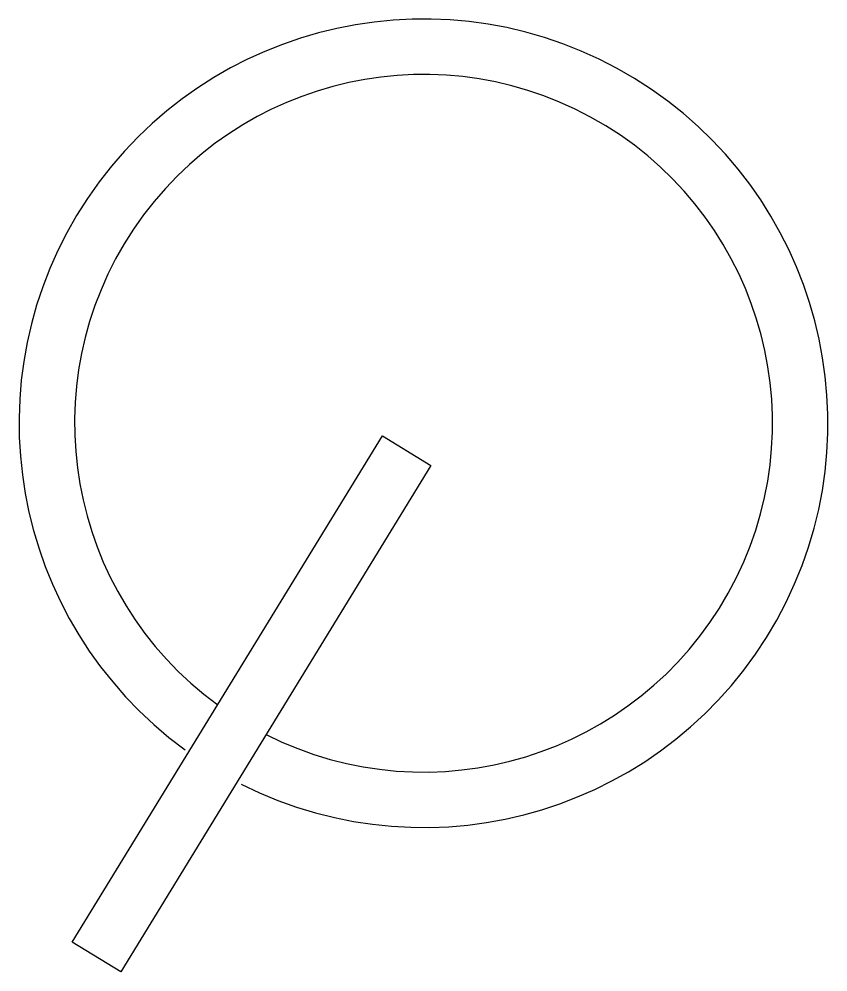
# Model space of a CAD drawing. Extents: x 18.639 to 18.781, y 27.568 to 27.736.
import ezdxf

# ---------------------------------------------------------------- set-up
doc = ezdxf.new("R2010")
doc.units = 0
doc.header["$MEASUREMENT"] = 0
doc.layers.add('E-ESCRITORIO', color=1, linetype='CONTINUOUS')

msp = doc.modelspace()

# ---------------------------------------------------------------- linework, layer by layer
at = {"layer": 'E-ESCRITORIO'}
msp.add_lwpolyline([(18.71106378573161, 27.65729845344247), (18.65642861474677, 27.56803636638912), (18.64789945982779, 27.57325685643968), (18.70253463081264, 27.66251894349303)], close=True, dxfattribs=at)
for radius in [0.07124119135450262, 0.06147379664124287]:
    msp.add_arc((18.70976181019515, 27.66474895111071), radius, 243.1955372501872, 233.8648720842972, dxfattribs=at)

doc.saveas('drawing.dxf')
